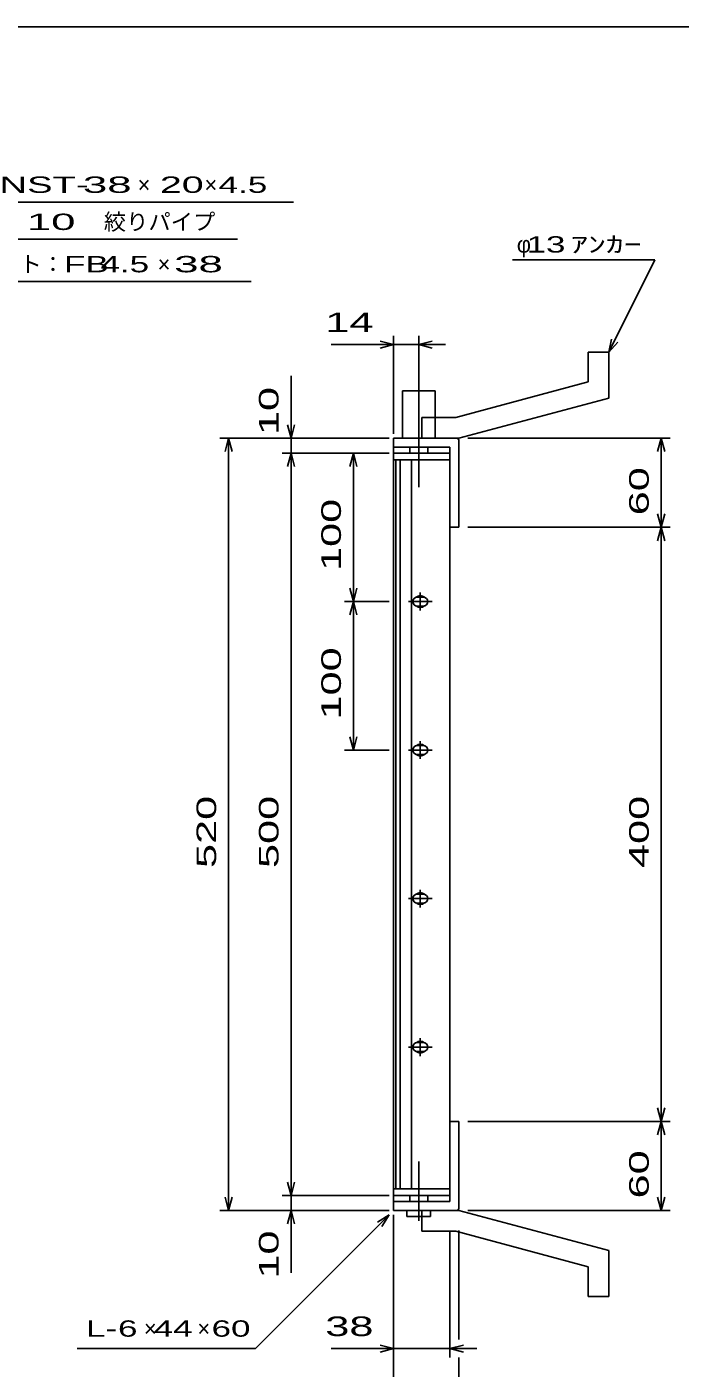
# Model space of a CAD drawing. Units: millimetres, scale not verified. Extents: x -1092 to 1039, y -770 to 632.
# Drawn here: x -380 to 60, y -271 to 632 of the extents above; entities that cross this region are included whole.
import ezdxf
from ezdxf.enums import TextEntityAlignment as Align

# ---------------------------------------------------------------- set-up
doc = ezdxf.new("R2010")
doc.units = ezdxf.units.MM
doc.header["$LTSCALE"] = 6
doc.linetypes.add('LONG_DASHED_DOTTED', pattern=[15.25, 12, -1.5, 0.25, -1.5])
for name, color, linetype, lineweight in [('0_2', 150, 'Continuous', 25), ('16', 3, 'Continuous', 25), ('19', 6, 'Continuous', 25), ('22', 4, 'Continuous', 25)]:
    doc.layers.add(name, color=color, linetype=linetype, lineweight=lineweight)
doc.styles.add('ベクトル', font='')
doc.styles.get('ベクトル').set_extended_font_data('ベクトル')

msp = doc.modelspace()

# ---------------------------------------------------------------- linework, layer by layer
at = {"layer": '0_2'}
msp.add_line((-1037.4, 632.1), (1038.6, 632.1), dxfattribs=at)
at = {"layer": '16'}
for p, q in [((-95.1, 345.1), (-133.1, 345.1)), ((-133.1, 345.1), (-133.1, 340.6)), ((-95.1, 340.6), (-95.1, 345.1)), ((-133.1, 340.6), (-95.1, 340.6)), ((-133.1, 340.6), (-133.1, -150.4)), ((-95.1, 340.6), (-133.1, 340.6)), ((-131.6, 340.6), (-131.6, -150.4)), ((-128.6, -150.4), (-128.6, 340.6)), ((-121.1, 340.6), (-121.1, -150.4)), ((-95.1, -150.4), (-95.1, 340.6)), ((-123.1, 245.1), (-107.1, 245.1)), ((-113.1, 248.1), (-117.1, 248.1)), ((-115.1, 251.1), (-115.1, 239.1)), ((-117.1, 242.1), (-113.1, 242.1)), ((-123.1, 145.1), (-107.1, 145.1)), ((-113.1, 148.1), (-117.1, 148.1)), ((-115.1, 151.1), (-115.1, 139.1)), ((-117.1, 142.1), (-113.1, 142.1)), ((-113.1, 48.1), (-117.1, 48.1)), ((-115.1, 51.1), (-115.1, 39.1)), ((-123.1, 45.1), (-107.1, 45.1)), ((-117.1, 42.1), (-113.1, 42.1)), ((-113.1, -51.9), (-117.1, -51.9)), ((-115.1, -48.9), (-115.1, -60.9)), ((-123.1, -54.9), (-107.1, -54.9)), ((-117.1, -57.9), (-113.1, -57.9)), ((-133.1, -150.4), (-95.1, -150.4)), ((-133.1, -154.9), (-133.1, -150.4)), ((-133.1, -150.4), (-95.1, -150.4)), ((-95.1, -150.4), (-95.1, -154.9)), ((-95.1, -154.9), (-133.1, -154.9))]:
    msp.add_line(p, q, dxfattribs=at)
for centre, radius, start, end in [((-117.1, 245.1), 3, 90, 270), ((-115.1, 245.1), 4, 46.6, 133.4), ((-113.1, 245.1), 3, 270, 90), ((-115.1, 245.1), 4, 226.6, 313.4), ((-117.1, 145.1), 3, 90, 270), ((-115.1, 145.1), 4, 46.6, 133.4), ((-113.1, 145.1), 3, 270, 90), ((-115.1, 145.1), 4, 226.6, 313.4), ((-117.1, 45.1), 3, 90, 270), ((-115.1, 45.1), 4, 46.6, 133.4), ((-113.1, 45.1), 3, 270, 90), ((-115.1, 45.1), 4, 226.6, 313.4), ((-117.1, -54.9), 3, 90, 270), ((-115.1, -54.9), 4, 46.6, 133.4), ((-113.1, -54.9), 3, 270, 90), ((-115.1, -54.9), 4, 226.6, 313.4)]:
    msp.add_arc(centre, radius, start, end, dxfattribs=at)
at = {"layer": '19'}
for p, q in [((-2.1, 413.1), (11.9, 413.1)), ((-2.1, 393.1), (-2.1, 413.1)), ((11.9, 382.1), (11.9, 413.1)), ((-2.1, 393.1), (-91.1, 369.1)), ((-127.1, 355.1), (-127.1, 387.1)), ((-127.1, 387.1), (-105.1, 387.1)), ((-105.1, 387.1), (-105.1, 355.1)), ((-89.1, 355.1), (11.9, 382.1)), ((-114.1, 369.1), (-91.1, 369.1)), ((-114.1, 355.1), (-114.1, 369.1)), ((-133.1, 345.1), (-133.1, 355.1)), ((-133.1, 349.1), (-133.1, 355.1)), ((-133.1, 355.1), (-90.1, 355.1)), ((-114.1, 355.1), (-89.1, 355.1)), ((-90.1, 355.1), (-89.1, 354.1)), ((-89.1, 354.1), (-89.1, 295.1)), ((-95.1, 349.1), (-133.1, 349.1)), ((-122.1, 345.1), (-122.1, 349.1)), ((-110.1, 349.1), (-110.1, 345.1)), ((-95.1, 295.1), (-95.1, 349.1)), ((-89.1, 295.1), (-95.1, 295.1)), ((-89.1, -104.9), (-95.1, -104.9)), ((-95.1, -104.9), (-95.1, -158.9)), ((-89.1, -163.9), (-89.1, -104.9)), ((-133.1, -158.9), (-133.1, -148.9)), ((-133.1, -158.9), (-133.1, -164.9)), ((-95.1, -158.9), (-133.1, -158.9)), ((-122.1, -154.9), (-122.1, -158.9)), ((-110.1, -158.9), (-110.1, -154.9)), ((-133.1, -164.9), (-90.1, -164.9)), ((-124.1, -164.9), (-124.1, -168.9)), ((-124.1, -168.9), (-108.1, -168.9)), ((-114.1, -164.9), (-89.1, -164.9)), ((-114.1, -178.9), (-114.1, -164.9)), ((-108.1, -168.9), (-108.1, -164.9)), ((-90.1, -164.9), (-89.1, -163.9)), ((-89.1, -164.9), (11.9, -191.9)), ((-114.1, -178.9), (-91.1, -178.9)), ((-2.1, -202.9), (-91.1, -178.9)), ((11.9, -222.9), (11.9, -191.9)), ((-2.1, -222.9), (-2.1, -202.9)), ((-2.1, -222.9), (11.9, -222.9))]:
    msp.add_line(p, q, dxfattribs=at)
at = {"layer": '19', "linetype": 'LONG_DASHED_DOTTED'}
for p, q in [((-116.1, 390.1), (-116.1, 322.1)), ((-116.1, -171.9), (-116.1, -131.9))]:
    msp.add_line(p, q, dxfattribs=at)
at = {"layer": '22'}
for p, q in [((-524.35, 514.1), (-200.35, 514.1)), ((-502.1, 489.1), (-238.1, 489.1)), ((-53.1, 475.1), (42.9, 475.1)), ((11.9, 413.1), (42.9, 475.1)), ((-480.9, 460.6), (-228.9, 460.6)), ((-175.1, 418.1), (-133.1, 418.1)), ((-133.1, 418.1), (-142.1, 420.5)), ((-142.1, 415.7), (-133.1, 418.1)), ((-133.1, 358.1), (-133.1, 424.1)), ((-133.1, 418.1), (-116.1, 418.1)), ((-116.1, 389.898), (-116.1, 424.1)), ((-116.1, 418.1), (-107.1, 420.5)), ((-107.1, 415.7), (-116.1, 418.1)), ((-116.1, 418.1), (-98.1, 418.1)), ((11.9, 413.1), (13.7, 421.86)), ((11.9, 413.1), (17.9, 419.7)), ((-202.1, 355.1), (-202.1, 397.1)), ((-202.1, 355.1), (-204.5, 364.1)), ((-199.7, 364.1), (-202.1, 355.1)), ((-250.1, 355.1), (-136.1, 355.1)), ((-246.5, 346.1), (-244.1, 355.1)), ((-241.7, 346.1), (-244.1, 355.1)), ((-244.1, -164.9), (-244.1, 355.1)), ((-136.1, 355.1), (-208.1, 355.1)), ((-202.1, 355.1), (-202.1, 345.1)), ((-83.1, 355.1), (53.1, 355.1)), ((44.7, 346.1), (47.1, 355.1)), ((49.5, 346.1), (47.1, 355.1)), ((47.1, 295.1), (47.1, 355.1)), ((-208.1, 345.1), (-136.1, 345.1)), ((-204.5, 336.1), (-202.1, 345.1)), ((-199.7, 336.1), (-202.1, 345.1)), ((-202.1, -154.9), (-202.1, 345.1)), ((-136.1, 345.1), (-166.1, 345.1)), ((-160.1, 345.1), (-162.5, 336.1)), ((-157.7, 336.1), (-160.1, 345.1)), ((-160.1, 345.1), (-160.1, 245.1)), ((47.1, 295.1), (44.7, 304.1)), ((47.1, 295.1), (49.5, 304.1)), ((-83.1, 295.1), (53.1, 295.1)), ((44.7, 286.1), (47.1, 295.1)), ((49.5, 286.1), (47.1, 295.1)), ((47.1, -104.9), (47.1, 295.1)), ((-160.1, 245.1), (-162.5, 254.1)), ((-157.7, 254.1), (-160.1, 245.1)), ((-166.1, 245.1), (-136.1, 245.1)), ((-160.1, 245.1), (-162.5, 236.1)), ((-157.7, 236.1), (-160.1, 245.1)), ((-160.1, 245.1), (-160.1, 145.1)), ((-160.1, 145.1), (-162.5, 154.1)), ((-157.7, 154.1), (-160.1, 145.1)), ((-166.1, 145.1), (-136.1, 145.1)), ((47.1, -104.9), (44.7, -95.9)), ((47.1, -104.9), (49.5, -95.9)), ((-83.1, -104.9), (53.1, -104.9)), ((44.7, -113.9), (47.1, -104.9)), ((49.5, -113.9), (47.1, -104.9)), ((47.1, -164.9), (47.1, -104.9)), ((-202.1, -154.9), (-204.5, -145.9)), ((-202.1, -154.9), (-199.7, -145.9)), ((-244.1, -164.9), (-246.5, -155.9)), ((-244.1, -164.9), (-241.7, -155.9)), ((-208.1, -154.9), (-136.1, -154.9)), ((-202.1, -164.9), (-202.1, -154.9)), ((47.1, -164.9), (44.7, -155.9)), ((47.1, -164.9), (49.5, -155.9)), ((-250.1, -164.9), (-136.1, -164.9)), ((-226.1, -257.9), (-136.1, -167.9)), ((-208.1, -164.9), (-136.1, -164.9)), ((-204.5, -173.9), (-202.1, -164.9)), ((-199.7, -173.9), (-202.1, -164.9)), ((-202.1, -206.9), (-202.1, -164.9)), ((-143.9, -172.7), (-136.1, -167.9)), ((-140.9, -175.7), (-136.1, -167.9)), ((-133.1, -263.9), (-133.1, -167.9)), ((-133.1, -305.9), (-133.1, -167.9)), ((-83.1, -164.9), (53.1, -164.9)), ((-95.1, -263.9), (-95.1, -178.3)), ((-89.1, -251.9), (-89.1, -178.3)), ((-346.1, -257.9), (-226.1, -257.9)), ((-175.1, -257.9), (-133.1, -257.9)), ((-133.1, -257.9), (-142.1, -255.5)), ((-142.1, -260.3), (-133.1, -257.9)), ((-133.1, -257.9), (-95.1, -257.9)), ((-95.1, -257.9), (-86.1, -255.5)), ((-86.1, -260.3), (-95.1, -257.9)), ((-95.1, -257.9), (-77.1, -257.9)), ((-89.1, -305.9), (-89.1, -263.9))]:
    msp.add_line(p, q, dxfattribs=at)

# ---------------------------------------------------------------- texts
at = {"layer": '22', "color": 2, "style": 'ベクトル'}
for s, height, width, p in [('NST-', 11, 1.75, (-398.35, 525.8)), (' 38 ', 11, 2, (-350.35, 525.8)), ('20', 11, 1.8, (-290.35, 525.8)), (' 4.5 ', 11, 1.6, (-257.35, 525.8)), (' 10 ', 11, 2, (-388.1, 500.8)), (' 13 ', 11, 1.6, (-50.1, 485.6)), ('ｱﾝｶｰ', 11, 1.6, (-14.1, 485.6)), ('FB', 11, 1.6, (-354.9, 472.3)), (' 4.5 ', 11, 1.6, (-336.9, 472.3)), (' 38 ', 11, 2, (-288.9, 472.3)), (' 14 ', 13.2, 1.65, (-187.1, 433.1)), ('L-', 11, 1.6, (-340.1, -244.4)), (' 6 ', 11, 1.6, (-325.1, -244.4)), (' 44 ', 11, 1.6, (-301.1, -244.4)), (' 60 ', 11, 1.6, (-262.1, -244.4)), (' 38 ', 13.2, 1.65, (-187.1, -242.9))]:
    msp.add_text(s, height=height, dxfattribs=dict(at, width=width)).set_placement(p, align=Align.MIDDLE_LEFT)
for s, p in [('×', (-305.35, 525.8)), ('×', (-260.35, 525.8)), ('絞りパイプ', (-328.1, 500.8)), ('φ', (-50.1, 485.6)), ('エンドプレート：', (-474.9, 472.3)), ('×', (-291.9, 472.3)), ('×', (-301.1, -244.4)), ('×', (-265.1, -244.4))]:
    msp.add_text(s, height=11, dxfattribs=at).set_placement(p, align=Align.MIDDLE_LEFT)
at = {"layer": '22', "color": 2, "style": 'ベクトル', "width": 1.65}
for s, p in [(' 10 ', (-217.1, 349.1)), (' 60 ', (32.1, 295.1)), (' 100 ', (-175.1, 257.6)), (' 100 ', (-175.1, 157.6)), (' 520 ', (-259.1, 57.6)), (' 500 ', (-217.1, 57.6)), (' 400 ', (32.1, 57.6)), (' 60 ', (32.1, -164.9)), (' 10 ', (-217.1, -218.9))]:
    msp.add_text(s, height=13.2, rotation=90, dxfattribs=at).set_placement(p, align=Align.MIDDLE_LEFT)

doc.saveas('drawing.dxf')
